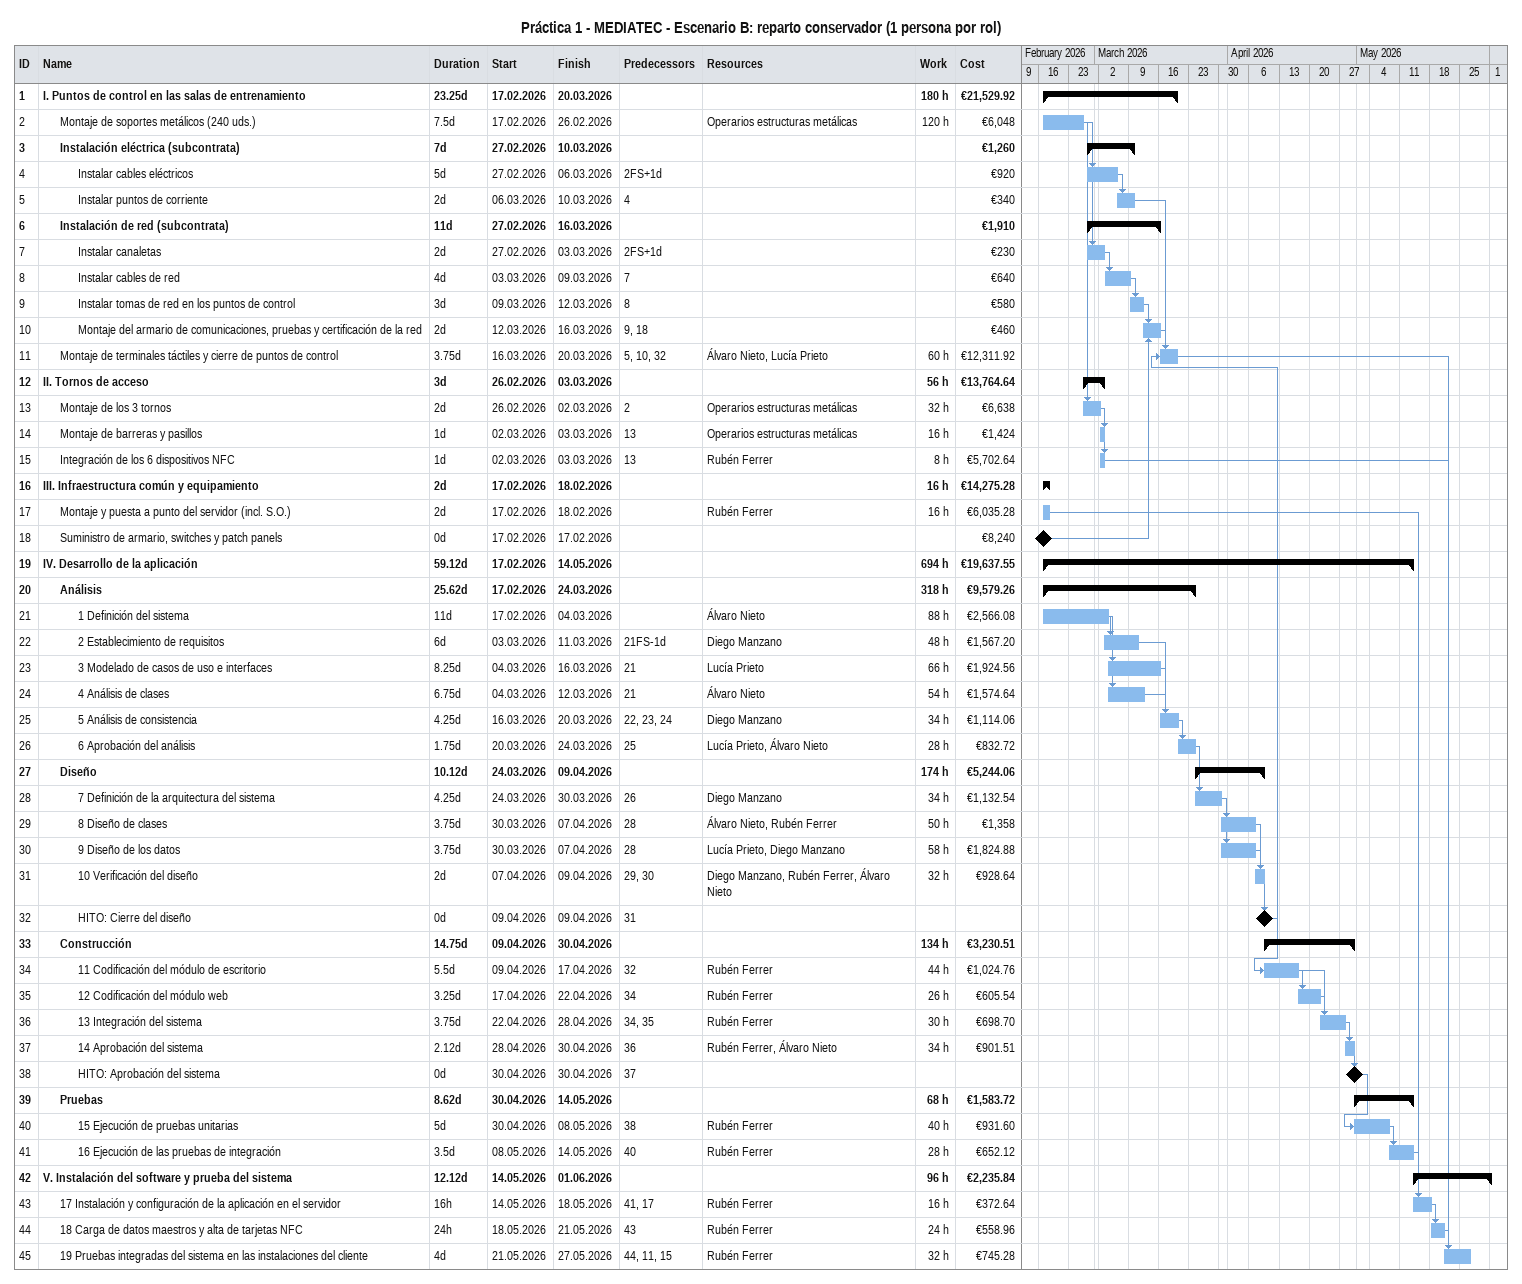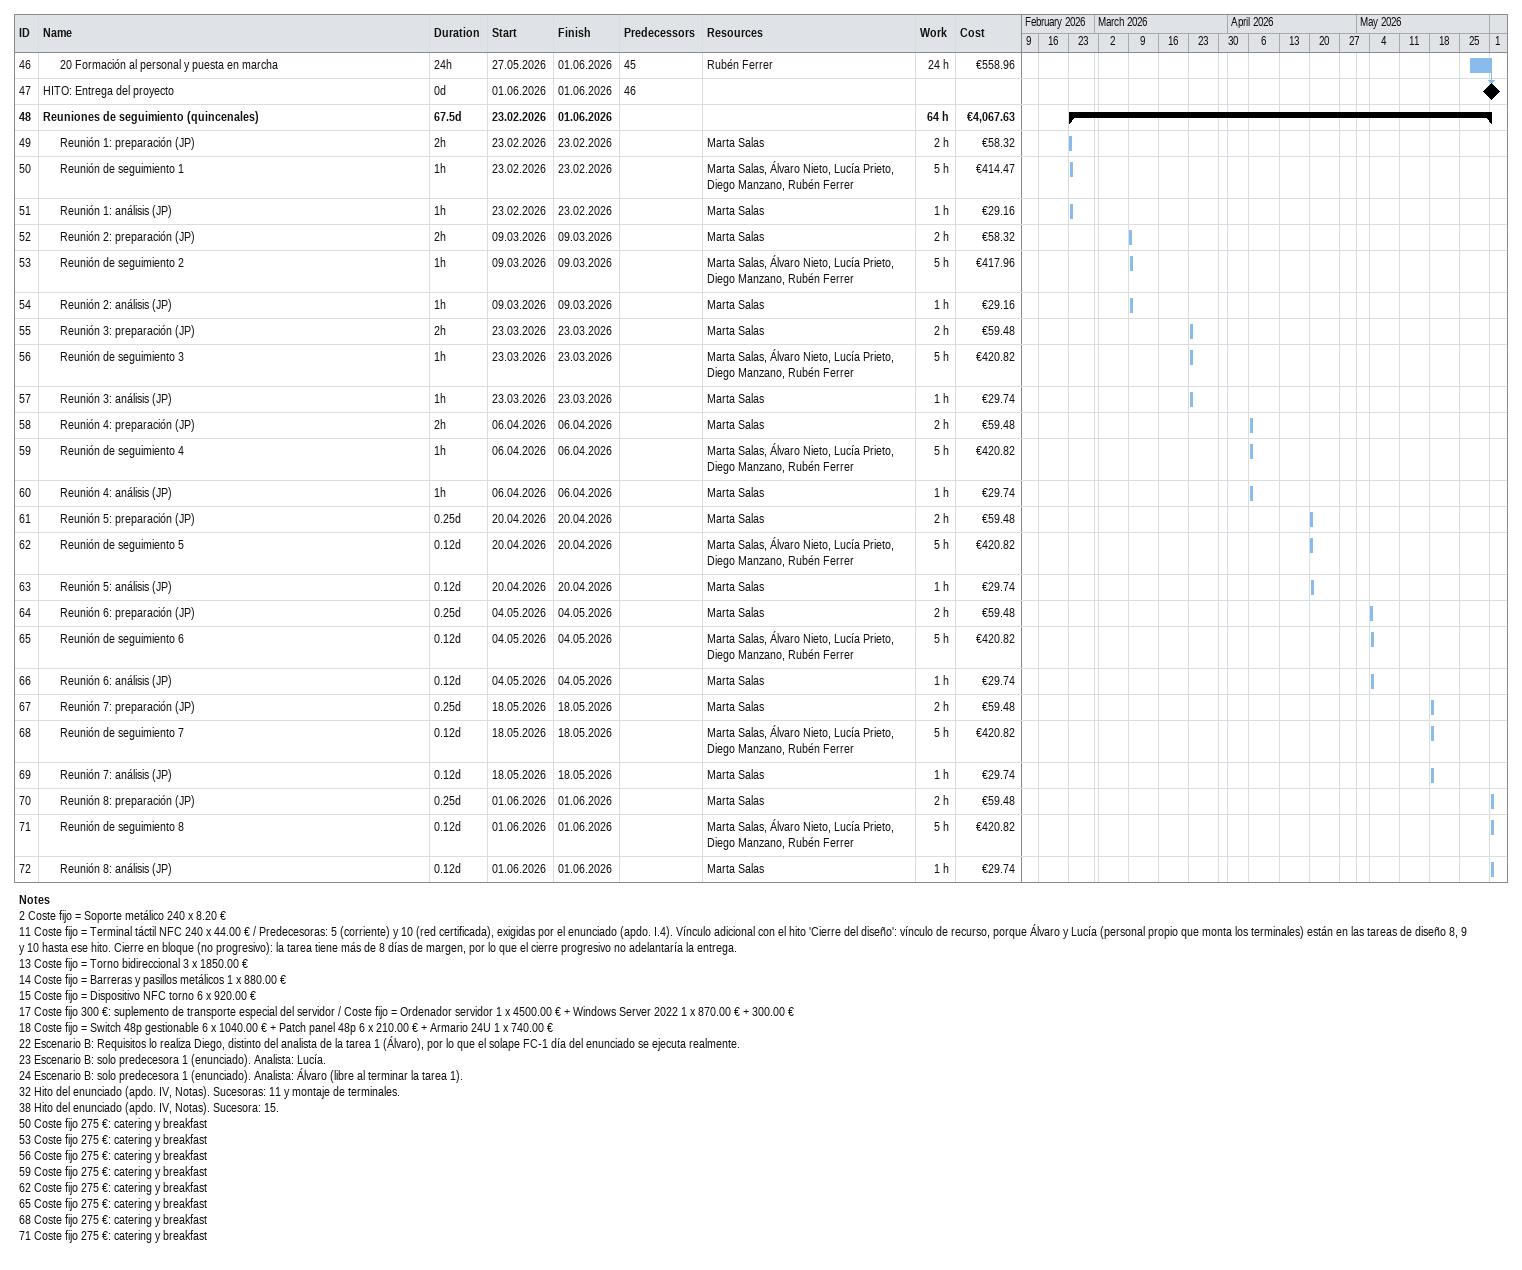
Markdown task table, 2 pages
Práctica 1 - MEDIATEC - Escenario B: reparto conservador (1 persona por rol)

| ID | Level | Task | Duration | Start | Finish | Predecessors | Resources | Work (h) | Cost (€) |
|---|---|---|---|---|---|---|---|---|---|
| 1 | 1 | **I. Puntos de control en las salas de entrenamiento** | 23.25d | 2026-02-17 | 2026-03-20 |  |  | 180 | 21529.92 |
| 2 | 2 | Montaje de soportes metálicos (240 uds.) | 7.5d | 2026-02-17 | 2026-02-26 |  | Operarios estructuras metálicas | 120 | 6048 |
| 3 | 2 | **Instalación eléctrica (subcontrata)** | 7d | 2026-02-27 | 2026-03-10 |  |  |  | 1260 |
| 4 | 3 | Instalar cables eléctricos | 5d | 2026-02-27 | 2026-03-06 | 2FS+1d |  |  | 920 |
| 5 | 3 | Instalar puntos de corriente | 2d | 2026-03-06 | 2026-03-10 | 4 |  |  | 340 |
| 6 | 2 | **Instalación de red (subcontrata)** | 11d | 2026-02-27 | 2026-03-16 |  |  |  | 1910 |
| 7 | 3 | Instalar canaletas | 2d | 2026-02-27 | 2026-03-03 | 2FS+1d |  |  | 230 |
| 8 | 3 | Instalar cables de red | 4d | 2026-03-03 | 2026-03-09 | 7 |  |  | 640 |
| 9 | 3 | Instalar tomas de red en los puntos de control | 3d | 2026-03-09 | 2026-03-12 | 8 |  |  | 580 |
| 10 | 3 | Montaje del armario de comunicaciones, pruebas y certificación de la red | 2d | 2026-03-12 | 2026-03-16 | 9, 18 |  |  | 460 |
| 11 | 2 | Montaje de terminales táctiles y cierre de puntos de control | 3.75d | 2026-03-16 | 2026-03-20 | 5, 10, 32 | Álvaro Nieto, Lucía Prieto | 60 | 12311.92 |
| 12 | 1 | **II. Tornos de acceso** | 3d | 2026-02-26 | 2026-03-03 |  |  | 56 | 13764.64 |
| 13 | 2 | Montaje de los 3 tornos | 2d | 2026-02-26 | 2026-03-02 | 2 | Operarios estructuras metálicas | 32 | 6638 |
| 14 | 2 | Montaje de barreras y pasillos | 1d | 2026-03-02 | 2026-03-03 | 13 | Operarios estructuras metálicas | 16 | 1424 |
| 15 | 2 | Integración de los 6 dispositivos NFC | 1d | 2026-03-02 | 2026-03-03 | 13 | Rubén Ferrer | 8 | 5702.64 |
| 16 | 1 | **III. Infraestructura común y equipamiento** | 2d | 2026-02-17 | 2026-02-18 |  |  | 16 | 14275.28 |
| 17 | 2 | Montaje y puesta a punto del servidor (incl. S.O.) | 2d | 2026-02-17 | 2026-02-18 |  | Rubén Ferrer | 16 | 6035.28 |
| 18 | 2 | Suministro de armario, switches y patch panels | 0d | 2026-02-17 | 2026-02-17 |  |  |  | 8240 |
| 19 | 1 | **IV. Desarrollo de la aplicación** | 59.12d | 2026-02-17 | 2026-05-14 |  |  | 694 | 19637.55 |
| 20 | 2 | **Análisis** | 25.62d | 2026-02-17 | 2026-03-24 |  |  | 318 | 9579.26 |
| 21 | 3 | 1 Definición del sistema | 11d | 2026-02-17 | 2026-03-04 |  | Álvaro Nieto | 88 | 2566.08 |
| 22 | 3 | 2 Establecimiento de requisitos | 6d | 2026-03-03 | 2026-03-11 | 21FS-1d | Diego Manzano | 48 | 1567.20 |
| 23 | 3 | 3 Modelado de casos de uso e interfaces | 8.25d | 2026-03-04 | 2026-03-16 | 21 | Lucía Prieto | 66 | 1924.56 |
| 24 | 3 | 4 Análisis de clases | 6.75d | 2026-03-04 | 2026-03-12 | 21 | Álvaro Nieto | 54 | 1574.64 |
| 25 | 3 | 5 Análisis de consistencia | 4.25d | 2026-03-16 | 2026-03-20 | 22, 23, 24 | Diego Manzano | 34 | 1114.06 |
| 26 | 3 | 6 Aprobación del análisis | 1.75d | 2026-03-20 | 2026-03-24 | 25 | Lucía Prieto, Álvaro Nieto | 28 | 832.72 |
| 27 | 2 | **Diseño** | 10.12d | 2026-03-24 | 2026-04-09 |  |  | 174 | 5244.06 |
| 28 | 3 | 7 Definición de la arquitectura del sistema | 4.25d | 2026-03-24 | 2026-03-30 | 26 | Diego Manzano | 34 | 1132.54 |
| 29 | 3 | 8 Diseño de clases | 3.75d | 2026-03-30 | 2026-04-07 | 28 | Álvaro Nieto, Rubén Ferrer | 50 | 1358 |
| 30 | 3 | 9 Diseño de los datos | 3.75d | 2026-03-30 | 2026-04-07 | 28 | Lucía Prieto, Diego Manzano | 58 | 1824.88 |
| 31 | 3 | 10 Verificación del diseño | 2d | 2026-04-07 | 2026-04-09 | 29, 30 | Diego Manzano, Rubén Ferrer, Álvaro Nieto | 32 | 928.64 |
| 32 | 3 | HITO: Cierre del diseño | 0d | 2026-04-09 | 2026-04-09 | 31 |  |  |  |
| 33 | 2 | **Construcción** | 14.75d | 2026-04-09 | 2026-04-30 |  |  | 134 | 3230.51 |
| 34 | 3 | 11 Codificación del módulo de escritorio | 5.5d | 2026-04-09 | 2026-04-17 | 32 | Rubén Ferrer | 44 | 1024.76 |
| 35 | 3 | 12 Codificación del módulo web | 3.25d | 2026-04-17 | 2026-04-22 | 34 | Rubén Ferrer | 26 | 605.54 |
| 36 | 3 | 13 Integración del sistema | 3.75d | 2026-04-22 | 2026-04-28 | 34, 35 | Rubén Ferrer | 30 | 698.70 |
| 37 | 3 | 14 Aprobación del sistema | 2.12d | 2026-04-28 | 2026-04-30 | 36 | Rubén Ferrer, Álvaro Nieto | 34 | 901.51 |
| 38 | 3 | HITO: Aprobación del sistema | 0d | 2026-04-30 | 2026-04-30 | 37 |  |  |  |
| 39 | 2 | **Pruebas** | 8.62d | 2026-04-30 | 2026-05-14 |  |  | 68 | 1583.72 |
| 40 | 3 | 15 Ejecución de pruebas unitarias | 5d | 2026-04-30 | 2026-05-08 | 38 | Rubén Ferrer | 40 | 931.60 |
| 41 | 3 | 16 Ejecución de las pruebas de integración | 3.5d | 2026-05-08 | 2026-05-14 | 40 | Rubén Ferrer | 28 | 652.12 |
| 42 | 1 | **V. Instalación del software y prueba del sistema** | 12.12d | 2026-05-14 | 2026-06-01 |  |  | 96 | 2235.84 |
| 43 | 2 | 17 Instalación y configuración de la aplicación en el servidor | 16h | 2026-05-14 | 2026-05-18 | 41, 17 | Rubén Ferrer | 16 | 372.64 |
| 44 | 2 | 18 Carga de datos maestros y alta de tarjetas NFC | 24h | 2026-05-18 | 2026-05-21 | 43 | Rubén Ferrer | 24 | 558.96 |
| 45 | 2 | 19 Pruebas integradas del sistema en las instalaciones del cliente | 4d | 2026-05-21 | 2026-05-27 | 44, 11, 15 | Rubén Ferrer | 32 | 745.28 |
| 46 | 2 | 20 Formación al personal y puesta en marcha | 24h | 2026-05-27 | 2026-06-01 | 45 | Rubén Ferrer | 24 | 558.96 |
| 47 | 1 | HITO: Entrega del proyecto | 0d | 2026-06-01 | 2026-06-01 | 46 |  |  |  |
| 48 | 1 | **Reuniones de seguimiento (quincenales)** | 67.5d | 2026-02-23 | 2026-06-01 |  |  | 64 | 4067.63 |
| 49 | 2 | Reunión 1: preparación (JP) | 2h | 2026-02-23 | 2026-02-23 |  | Marta Salas | 2 | 58.32 |
| 50 | 2 | Reunión de seguimiento 1 | 1h | 2026-02-23 | 2026-02-23 |  | Marta Salas, Álvaro Nieto, Lucía Prieto, Diego Manzano, Rubén Ferrer | 5 | 414.47 |
| 51 | 2 | Reunión 1: análisis (JP) | 1h | 2026-02-23 | 2026-02-23 |  | Marta Salas | 1 | 29.16 |
| 52 | 2 | Reunión 2: preparación (JP) | 2h | 2026-03-09 | 2026-03-09 |  | Marta Salas | 2 | 58.32 |
| 53 | 2 | Reunión de seguimiento 2 | 1h | 2026-03-09 | 2026-03-09 |  | Marta Salas, Álvaro Nieto, Lucía Prieto, Diego Manzano, Rubén Ferrer | 5 | 417.96 |
| 54 | 2 | Reunión 2: análisis (JP) | 1h | 2026-03-09 | 2026-03-09 |  | Marta Salas | 1 | 29.16 |
| 55 | 2 | Reunión 3: preparación (JP) | 2h | 2026-03-23 | 2026-03-23 |  | Marta Salas | 2 | 59.48 |
| 56 | 2 | Reunión de seguimiento 3 | 1h | 2026-03-23 | 2026-03-23 |  | Marta Salas, Álvaro Nieto, Lucía Prieto, Diego Manzano, Rubén Ferrer | 5 | 420.82 |
| 57 | 2 | Reunión 3: análisis (JP) | 1h | 2026-03-23 | 2026-03-23 |  | Marta Salas | 1 | 29.74 |
| 58 | 2 | Reunión 4: preparación (JP) | 2h | 2026-04-06 | 2026-04-06 |  | Marta Salas | 2 | 59.48 |
| 59 | 2 | Reunión de seguimiento 4 | 1h | 2026-04-06 | 2026-04-06 |  | Marta Salas, Álvaro Nieto, Lucía Prieto, Diego Manzano, Rubén Ferrer | 5 | 420.82 |
| 60 | 2 | Reunión 4: análisis (JP) | 1h | 2026-04-06 | 2026-04-06 |  | Marta Salas | 1 | 29.74 |
| 61 | 2 | Reunión 5: preparación (JP) | 0.25d | 2026-04-20 | 2026-04-20 |  | Marta Salas | 2 | 59.48 |
| 62 | 2 | Reunión de seguimiento 5 | 0.12d | 2026-04-20 | 2026-04-20 |  | Marta Salas, Álvaro Nieto, Lucía Prieto, Diego Manzano, Rubén Ferrer | 5 | 420.82 |
| 63 | 2 | Reunión 5: análisis (JP) | 0.12d | 2026-04-20 | 2026-04-20 |  | Marta Salas | 1 | 29.74 |
| 64 | 2 | Reunión 6: preparación (JP) | 0.25d | 2026-05-04 | 2026-05-04 |  | Marta Salas | 2 | 59.48 |
| 65 | 2 | Reunión de seguimiento 6 | 0.12d | 2026-05-04 | 2026-05-04 |  | Marta Salas, Álvaro Nieto, Lucía Prieto, Diego Manzano, Rubén Ferrer | 5 | 420.82 |
| 66 | 2 | Reunión 6: análisis (JP) | 0.12d | 2026-05-04 | 2026-05-04 |  | Marta Salas | 1 | 29.74 |
| 67 | 2 | Reunión 7: preparación (JP) | 0.25d | 2026-05-18 | 2026-05-18 |  | Marta Salas | 2 | 59.48 |
| 68 | 2 | Reunión de seguimiento 7 | 0.12d | 2026-05-18 | 2026-05-18 |  | Marta Salas, Álvaro Nieto, Lucía Prieto, Diego Manzano, Rubén Ferrer | 5 | 420.82 |
| 69 | 2 | Reunión 7: análisis (JP) | 0.12d | 2026-05-18 | 2026-05-18 |  | Marta Salas | 1 | 29.74 |
| 70 | 2 | Reunión 8: preparación (JP) | 0.25d | 2026-06-01 | 2026-06-01 |  | Marta Salas | 2 | 59.48 |
| 71 | 2 | Reunión de seguimiento 8 | 0.12d | 2026-06-01 | 2026-06-01 |  | Marta Salas, Álvaro Nieto, Lucía Prieto, Diego Manzano, Rubén Ferrer | 5 | 420.82 |
| 72 | 2 | Reunión 8: análisis (JP) | 0.12d | 2026-06-01 | 2026-06-01 |  | Marta Salas | 1 | 29.74 |

Notes
- 2: Coste fijo = Soporte metálico 240 x 8.20 €
- 11: Coste fijo = Terminal táctil NFC 240 x 44.00 € / Predecesoras: 5 (corriente) y 10 (red certificada), exigidas por el enunciado (apdo. I.4). Vínculo adicional con el hito 'Cierre del diseño': vínculo de recurso, porque Álvaro y Lucía (personal propio que monta los terminales) están en las tareas de diseño 8, 9 y 10 hasta ese hito. Cierre en bloque (no progresivo): la tarea tiene más de 8 días de margen, por lo que el cierre progresivo no adelantaría la entrega.
- 13: Coste fijo = Torno bidireccional 3 x 1850.00 €
- 14: Coste fijo = Barreras y pasillos metálicos 1 x 880.00 €
- 15: Coste fijo = Dispositivo NFC torno 6 x 920.00 €
- 17: Coste fijo 300 €: suplemento de transporte especial del servidor / Coste fijo = Ordenador servidor 1 x 4500.00 € + Windows Server 2022 1 x 870.00 € + 300.00 €
- 18: Coste fijo = Switch 48p gestionable 6 x 1040.00 € + Patch panel 48p 6 x 210.00 € + Armario 24U 1 x 740.00 €
- 22: Escenario B: Requisitos lo realiza Diego, distinto del analista de la tarea 1 (Álvaro), por lo que el solape FC-1 día del enunciado se ejecuta realmente.
- 23: Escenario B: solo predecesora 1 (enunciado). Analista: Lucía.
- 24: Escenario B: solo predecesora 1 (enunciado). Analista: Álvaro (libre al terminar la tarea 1).
- 32: Hito del enunciado (apdo. IV, Notas). Sucesoras: 11 y montaje de terminales.
- 38: Hito del enunciado (apdo. IV, Notas). Sucesora: 15.
- 50: Coste fijo 275 €: catering y breakfast
- 53: Coste fijo 275 €: catering y breakfast
- 56: Coste fijo 275 €: catering y breakfast
- 59: Coste fijo 275 €: catering y breakfast
- 62: Coste fijo 275 €: catering y breakfast
- 65: Coste fijo 275 €: catering y breakfast
- 68: Coste fijo 275 €: catering y breakfast
- 71: Coste fijo 275 €: catering y breakfast
